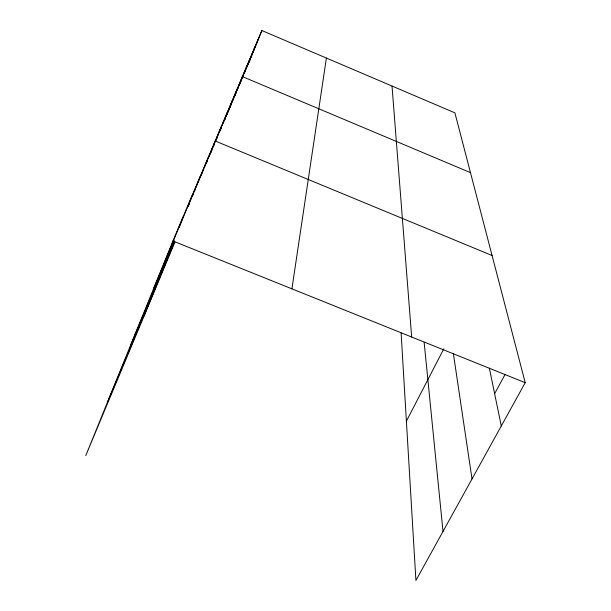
<?xml version="1.0" encoding="UTF-8"?>
<svg xmlns="http://www.w3.org/2000/svg" width="611" height="611" viewBox="0 0 611 611"><rect width="100%" height="100%" fill="white"/><g stroke="black" fill="none" stroke-linecap="round" stroke-linejoin="round"><path stroke-width="0.92" d="M291.921 288.843L326.396 58.053M401.122 333.094L415.915 580.45L525.223 382.685L454.897 112.844L261.882 30.55L172.928 240.986L85.777 455.607L174.899 242.116M164.863 261.821L183.155 216.798M179.13 227.582L192.366 195.016M188.173 206.121L200.698 175.296M192.465 196.261L193.542 193.603M194.26 191.839L195.344 189.189M196.062 187.417L197.139 184.766M197.857 183.002L208.275 157.371M143.371 317.636L174.456 241.192M201.05 175.792L202.111 173.18M202.814 171.439L203.875 168.835M204.586 167.093L215.202 140.996L492.084 255.52M209.046 156.721L221.549 125.981M213.262 146.884L214.675 143.417M215.729 140.813L227.384 112.164M221.656 126.737L219.868 131.144L220.968 128.615M222.373 124.972L232.776 99.402M225.306 118.221L224.245 120.848L225.329 118.267M226.024 116.472L227.093 113.845M227.804 112.096L237.771 87.587M233.203 99.242L229.66 107.941L231.737 103.045M233.914 97.5L242.414 76.612L470.478 172.638M234.525 96.408L246.859 66.095M239.405 84.792L250.999 56.296M244.339 73.014L254.871 47.146M247.951 64.461L258.491 38.585M249.189 61.726L250.266 59.084M250.625 58.205L261.882 30.55M107.337 402.512L174.639 241.65M130.449 345.597L174.379 240.91M153.804 288.079L173.73 240.78M188.173 206.487L189.242 203.937M206.541 162.87L207.603 160.349M210.787 152.796L211.849 150.275M216.218 139.904L217.317 137.284M226.047 116.548L227.139 113.974M232.783 100.571L233.822 98.096M234.517 96.446L236.61 91.482M237.656 89L238.702 86.518M239.405 84.837L241.521 79.812M244.377 73.037L245.462 70.471M246.905 67.042L250.289 59.007M406.384 421.17L443.8 348.85M494.627 393.69L505.037 374.558M172.928 240.986L525.223 382.685M489.358 368.112L501.287 425.997M453.408 353.83L472.013 478.955M424.141 342.305L443.006 531.433M392.018 86.029L411.661 337.012M228.957 109.682L227.895 112.279L228.949 109.674M243.636 74.733L242.934 76.459L243.659 74.748"/></g></svg>
